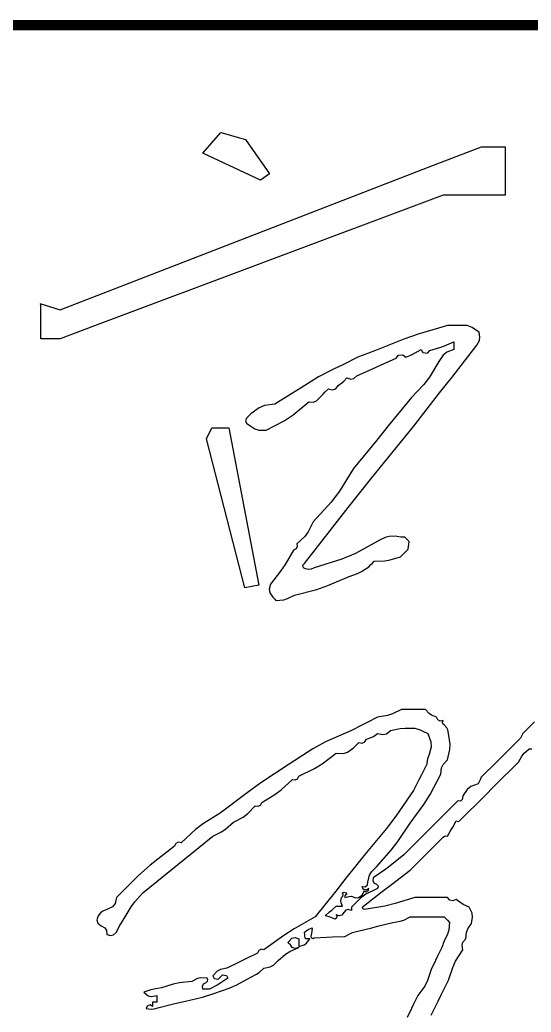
# Model space of a CAD drawing. Extents: x -777745 to 647905, y -207485 to 303235.
# Drawn here: x -356183.6 to -355939.7, y 113280.4 to 113754.1 of the extents above; entities that cross this region are included whole.
import ezdxf

# ---------------------------------------------------------------- set-up
doc = ezdxf.new("R2010")
doc.units = 0
doc.header["$LTSCALE"] = 1000
doc.layers.get('0').update_dxf_attribs({"linetype": 'CONTINUOUS'})
doc.layers.add('00-防烟分区', color=4, linetype='CONTINUOUS')
doc.layers.add('H-电子签名', color=7, linetype='CONTINUOUS')
pattern_1 = [(45, (41410, 5700), (-70160, 70160), [])]

# ---------------------------------------------------------------- blocks, each defined once
blk = doc.blocks.new('图签信息')
at = {"const_width": 0.05}
blk.add_lwpolyline([(-62.5, 133.2621), (-2.5, 133.2621)], dxfattribs=at)
blk = doc.blocks.new('图签-A1')
at = {"color": 2}
blk.add_blockref('图签信息', (0, 0), dxfattribs=at)
blk = doc.blocks.new('郭')
h = blk.add_hatch()
h.set_pattern_fill('ANSI31', color=256, scale=62500)
h.set_pattern_definition(pattern_1)
h.paths.add_polyline_path([(43054.44, 8801.74), (43042.76, 8805.13), (43034.18, 8795.16), (43061.68, 8782.28), (43065.99, 8785.3)])
h = blk.add_hatch()
h.set_pattern_fill('ANSI31', color=256, scale=62500)
h.set_pattern_definition(pattern_1)
h.paths.add_polyline_path([(43148.75, 8775.08), (43178.42, 8775.08), (43178.42, 8798.28), (43167.06, 8798.28), (43144.14, 8789.39), (42966.1, 8720.38), (42956.9, 8723.29), (42956.9, 8706.55), (42966.05, 8706.55), (42982.48, 8712.71)])
h = blk.add_hatch()
h.set_pattern_fill('ANSI31', color=256, scale=62500)
h.set_pattern_definition(pattern_1)
h.paths.add_polyline_path([(43126.33, 8697.29), (43127.53, 8698.75), (43129.53, 8698.97), (43131.02, 8697.81), (43134.02, 8699.09), (43135.49, 8699.83), (43138.32, 8701.46), (43139.15, 8700.01), (43141.31, 8699.74), (43142.48, 8700.94), (43147.14, 8702.41), (43149.44, 8703.25), (43153.94, 8705.11), (43153.94, 8703.65), (43153.94, 8702.92), (43153.94, 8701.46), (43150.47, 8700.15), (43148.75, 8698.79), (43146.65, 8695.73), (43142.32, 8688.27), (43139.64, 8684.73), (43133.63, 8678.54), (43122.62, 8664.96), (43117.1, 8658.19), (43106.02, 8644.68), (43099.26, 8633.81), (43095.35, 8628.62), (43086.74, 8619.15), (43084.41, 8614.49), (43082.75, 8612.28), (43078.93, 8608.73), (43079.17, 8607.36), (43078.61, 8606.24), (43077.37, 8605.61), (43073.38, 8598.9), (43071.18, 8595.64), (43066.43, 8589.46), (43065.75, 8587.02), (43066.04, 8585.3), (43067.47, 8583.21), (43068.09, 8582.58), (43068.41, 8582.27), (43069.03, 8581.64), (43072.7, 8582.03), (43074.59, 8582.58), (43077.89, 8584.25), (43088.55, 8586.98), (43093.82, 8588.77), (43103.93, 8593.11), (43107.9, 8594.46), (43109.85, 8595.43), (43113.31, 8597.79), (43114.35, 8598.84), (43114.87, 8599.36), (43115.92, 8600.4), (43120.98, 8600.62), (43123.55, 8601.05), (43128.42, 8602.48), (43129.88, 8603.94), (43130.61, 8604.67), (43132.06, 8606.13), (43132.26, 8607.59), (43132.37, 8608.32), (43132.59, 8609.78), (43131.75, 8610.61), (43131.34, 8611.03), (43130.5, 8611.86), (43128.62, 8611.92), (43127.67, 8612.03), (43125.81, 8612.38), (43123.04, 8612.21), (43121.61, 8611.88), (43119.04, 8610.82), (43106.98, 8604.08), (43100.48, 8601.31), (43087.26, 8597.27), (43085.75, 8596.55), (43084.74, 8596.42), (43083.1, 8596.75), (43082.14, 8597.22), (43081.88, 8598.55), (43082.57, 8599.36), (43103.4, 8625.99), (43113.92, 8639.23), (43135.19, 8665.52), (43147.06, 8680.74), (43153, 8688.34), (43164.88, 8703.55), (43166.07, 8705.79), (43166.32, 8707.29), (43165.93, 8709.8), (43163.76, 8711.25), (43162.59, 8711.89), (43160.2, 8712.92), (43156.44, 8712.92), (43154.57, 8712.92), (43150.82, 8712.92), (43136.86, 8708.78), (43129.95, 8706.37), (43116.44, 8700.94), (43113.1, 8699.69), (43111.44, 8699.07), (43108.1, 8697.81), (43100.6, 8694.06), (43096.85, 8692.19), (43089.35, 8688.44), (43081.01, 8683.23), (43076.84, 8680.63), (43068.51, 8675.41), (43063.61, 8674.68), (43061.06, 8673.63), (43057.05, 8670.73), (43056.22, 8669.89), (43055.8, 8669.48), (43054.96, 8668.64), (43054.56, 8667.39), (43054.93, 8666.28), (43056.01, 8665.52), (43058.87, 8663.52), (43060.85, 8662.9), (43064.34, 8662.91), (43072.99, 8667.44), (43077.15, 8670.21), (43084.66, 8676.46), (43086.9, 8676.32), (43088.34, 8676.9), (43089.87, 8678.54), (43091.54, 8680.21), (43092.37, 8681.04), (43094.04, 8682.71), (43095.94, 8682.16), (43097.53, 8682.7), (43098.72, 8684.27), (43100.48, 8685.62), (43101.32, 8686.36), (43102.89, 8687.92), (43104.69, 8687.23), (43106.24, 8687.58), (43107.58, 8688.96), (43115.09, 8692.27), (43118.84, 8693.93)])
h = blk.add_hatch()
h.set_pattern_fill('ANSI31', color=256, scale=62500)
h.set_pattern_definition(pattern_1)
h.paths.add_polyline_path([(43114.77, 8425.47), (43118.1, 8426.3), (43124.77, 8427.97), (43128.21, 8428.55), (43129.94, 8429.09), (43133.11, 8430.57), (43139.57, 8430.57), (43142.8, 8430.57), (43149.26, 8430.57), (43150.3, 8429.53), (43150.82, 8429.01), (43151.86, 8427.97), (43151.48, 8424.29), (43150.92, 8422.4), (43149.26, 8419.11), (43148.84, 8417.86), (43148.63, 8417.23), (43148.21, 8415.98), (43146.13, 8411.82), (43145.09, 8409.73), (43143, 8405.56), (43141.36, 8400.22), (43140.04, 8397.58), (43136.75, 8393.06), (43134.67, 8388.89), (43133.63, 8386.81), (43131.54, 8382.64), (43125.33, 8371.95), (43121.98, 8366.72), (43114.87, 8356.6), (43110.88, 8349.81), (43108.41, 8346.59), (43102.89, 8340.97), (43103.13, 8339.59), (43102.57, 8338.48), (43101.33, 8337.84), (43095.53, 8329.29), (43091.97, 8325.3), (43084.14, 8318.57), (43078.92, 8312.11), (43076.32, 8308.88), (43071.11, 8302.42), (43066.32, 8297.63), (43063.92, 8295.23), (43059.13, 8290.44), (43056.9, 8289.78), (43055.79, 8289.23), (43053.92, 8287.83), (43052.33, 8288.49), (43050.85, 8288.11), (43049.76, 8286.79), (43045.17, 8286.79), (43042.88, 8286.79), (43038.29, 8286.79), (43030.69, 8290.18), (43027.02, 8292.44), (43020.58, 8297.73), (43013.55, 8306.09), (43010.37, 8310.64), (43004.95, 8320.13), (43003.64, 8320.28), (43002.79, 8319.99), (43001.83, 8319.09), (43001.59, 8317.71), (43002.15, 8316.6), (43003.39, 8315.96), (43005.48, 8311.79), (43006.52, 8309.71), (43008.6, 8305.54), (43009.68, 8303.61), (43010.47, 8302.7), (43012.25, 8301.38), (43012.01, 8300), (43012.56, 8298.89), (43013.81, 8298.25), (43014.38, 8297.51), (43014.61, 8297.07), (43014.85, 8296.17), (43018.81, 8292.21), (43020.79, 8290.23), (43024.75, 8286.27), (43029.31, 8283.04), (43031.93, 8281.73), (43037.25, 8280.02), (43041.63, 8278.52), (43044.09, 8278.18), (43048.71, 8278.45), (43055.09, 8280.38), (43058.24, 8281.53), (43064.34, 8284.18), (43073.72, 8293.56), (43078.41, 8298.25), (43087.78, 8307.63), (43099.71, 8321.96), (43105.65, 8329.15), (43117.48, 8343.57), (43118.35, 8346.14), (43119.16, 8347.42), (43121.12, 8349.3), (43122.76, 8352.63), (43124.01, 8354.22), (43126.86, 8356.6), (43126.62, 8357.97), (43127.17, 8359.09), (43128.42, 8359.72), (43133.81, 8369.56), (43136.74, 8374.37), (43143, 8383.69), (43146.34, 8390.35), (43148.01, 8393.69), (43151.34, 8400.36), (43153.32, 8406.48), (43154.71, 8409.48), (43158.11, 8414.94), (43157.81, 8417.1), (43158.24, 8418.52), (43159.67, 8420.15), (43159.99, 8423.23), (43160.57, 8424.86), (43162.28, 8427.44), (43162.85, 8430.55), (43162.6, 8432.41), (43161.24, 8435.26), (43158.6, 8436.44), (43157.32, 8437.19), (43154.99, 8438.91), (43153.4, 8438.25), (43151.91, 8438.62), (43150.82, 8439.95), (43144.57, 8439.95), (43141.44, 8439.95), (43135.19, 8439.95), (43125.81, 8436.94), (43120.96, 8435.78), (43111.23, 8434.22), (43110.59, 8434.38), (43110.29, 8435.27), (43110.71, 8435.78), (43119.63, 8442.7), (43124.11, 8446.14), (43133.11, 8452.97), (43139.36, 8459.22), (43142.48, 8462.35), (43148.73, 8468.6), (43149.38, 8469.17), (43149.98, 8469.32), (43150.82, 8469.12), (43152.49, 8472.04), (43153.32, 8473.5), (43154.99, 8476.41), (43155.82, 8476.22), (43156.42, 8476.37), (43157.07, 8476.93), (43168.11, 8487.98), (43173.64, 8493.5), (43184.68, 8504.54), (43186.24, 8507.4), (43187.36, 8508.75), (43189.89, 8510.8), (43191.01, 8510.87), (43191.63, 8511.12), (43192.49, 8511.84), (43192.3, 8512.67), (43192.45, 8513.28), (43193.02, 8513.92), (43197.6, 8518.51), (43199.89, 8520.8), (43204.48, 8525.38), (43225.5, 8549.78), (43236.02, 8561.97), (43257.09, 8586.33), (43255.59, 8587.09), (43254.9, 8588.3), (43255.01, 8589.98), (43256.67, 8589.35), (43257.51, 8589.04), (43259.18, 8588.42), (43264.91, 8595.56), (43267.94, 8599.01), (43274.28, 8605.61), (43274.91, 8605.61), (43275.22, 8605.61), (43275.85, 8605.61), (43281.53, 8613.38), (43284.57, 8617.15), (43290.95, 8624.36), (43298.45, 8631.86), (43302.21, 8635.61), (43309.71, 8643.12), (43311.14, 8645.52), (43312.15, 8646.64), (43314.4, 8648.33), (43316.12, 8648.76), (43317.55, 8648.23), (43318.56, 8646.76), (43320.9, 8643.37), (43322.46, 8641.81), (43325.86, 8639.47), (43330.02, 8637.39), (43332.11, 8636.34), (43336.27, 8634.26), (43344.36, 8631.83), (43348.34, 8630.36), (43356.07, 8626.97), (43363.65, 8626.4), (43367.47, 8625.76), (43374.82, 8623.84), (43380.3, 8623.49), (43383.05, 8623.07), (43388.37, 8621.76), (43393.68, 8620.67), (43396.36, 8619.55), (43400.87, 8616.55), (43403.73, 8615.35), (43405.16, 8613.78), (43406.08, 8610.82), (43406.91, 8609.15), (43407.33, 8608.32), (43408.17, 8606.65), (43408.17, 8602.9), (43408.17, 8601.02), (43408.17, 8597.27), (43406.05, 8591.37), (43404.91, 8588.45), (43402.43, 8582.69), (43398.63, 8574.05), (43396.17, 8569.88), (43390.45, 8562.37), (43386.71, 8558.16), (43384.93, 8555.97), (43381.6, 8551.43), (43376.8, 8546.64), (43374.41, 8544.24), (43369.62, 8539.45), (43361.54, 8533.49), (43357.73, 8530.1), (43350.86, 8522.78), (43343.61, 8513.37), (43339.96, 8508.68), (43332.63, 8499.33), (43332.25, 8499.98), (43331.81, 8500.28), (43331.07, 8500.38), (43331.72, 8501.97), (43331.35, 8503.45), (43330.02, 8504.54), (43330.02, 8509.13), (43330.02, 8511.42), (43330.02, 8516.01), (43327.28, 8524.52), (43325.35, 8528.71), (43320.65, 8536.32), (43316.67, 8541.07), (43314.45, 8543.29), (43309.71, 8547.26), (43304.81, 8549.77), (43302.48, 8551.54), (43298.77, 8555.6), (43297.34, 8555.1), (43296.07, 8555.46), (43295.12, 8556.64), (43293.12, 8557.92), (43292.17, 8558.66), (43290.43, 8560.29), (43290.71, 8560.99), (43290.14, 8561.83), (43289.39, 8561.85), (43289.39, 8570.6), (43289.39, 8574.98), (43289.39, 8583.73), (43286.44, 8585.06), (43284.8, 8585.5), (43281.58, 8585.81), (43278.56, 8583.12), (43277.28, 8581.26), (43275.85, 8577.48), (43275.85, 8572.06), (43275.85, 8569.35), (43275.85, 8563.93), (43276.68, 8563.1), (43277.1, 8562.68), (43277.93, 8561.85), (43277.11, 8559.89), (43277.46, 8558.14), (43278.97, 8556.64), (43278.97, 8549.14), (43278.97, 8545.39), (43278.97, 8537.88), (43280.43, 8537.05), (43280.7, 8534.89), (43279.49, 8533.72), (43279.26, 8533.32), (43279.55, 8532.73), (43280.01, 8532.68), (43280.01, 8523.09), (43280.01, 8518.3), (43280.01, 8508.71), (43278.2, 8506.42), (43278.03, 8503.95), (43279.49, 8501.42), (43279.91, 8500.59), (43280.12, 8500.17), (43280.53, 8499.33), (43281.42, 8500.7), (43281.95, 8501.34), (43283.14, 8502.46), (43283.28, 8505.8), (43283.17, 8507.5), (43282.62, 8510.8), (43281.81, 8514.04), (43281.93, 8516.02), (43283.14, 8519.13), (43283.14, 8525.38), (43283.14, 8528.51), (43283.14, 8534.76), (43281.68, 8535.6), (43281.41, 8537.76), (43282.62, 8538.93), (43283.2, 8541.37), (43283.07, 8542.87), (43282.1, 8545.18), (43282.1, 8550.39), (43282.1, 8552.99), (43282.1, 8558.2), (43279.7, 8563.44), (43279.02, 8566.5), (43278.97, 8572.27), (43279.93, 8571.36), (43280.79, 8571.08), (43282.1, 8571.23), (43282.1, 8570.39), (43282.1, 8569.98), (43282.1, 8569.14), (43283.41, 8569.29), (43284.26, 8569), (43285.22, 8568.1), (43285.22, 8566.85), (43285.22, 8566.22), (43285.22, 8564.97), (43284.39, 8564.97), (43283.97, 8564.97), (43283.14, 8564.97), (43283.14, 8563.72), (43283.14, 8563.1), (43283.14, 8561.85), (43284.45, 8561.7), (43285.31, 8561.99), (43286.26, 8562.89), (43285.79, 8560.36), (43286.21, 8558.65), (43287.83, 8556.64), (43288.23, 8556.41), (43288.41, 8556.06), (43288.35, 8555.6), (43287.51, 8555.6), (43287.1, 8555.6), (43286.26, 8555.6), (43287.07, 8552.72), (43287.38, 8551.25), (43287.83, 8548.3), (43287.16, 8545.01), (43286.95, 8543.32), (43286.79, 8539.97), (43287.02, 8539.57), (43286.73, 8538.98), (43286.26, 8538.93), (43286.26, 8531.84), (43286.26, 8528.3), (43286.26, 8521.21), (43287.86, 8519.86), (43288.08, 8517.65), (43286.79, 8516.01), (43285.97, 8509.38), (43285.86, 8505.99), (43286.26, 8499.33), (43285.46, 8499.04), (43285.17, 8497.89), (43285.74, 8497.25), (43285.78, 8492.23), (43285.56, 8489.69), (43284.7, 8484.75), (43285.51, 8479.81), (43285.62, 8477.24), (43285.22, 8472.25), (43284.81, 8472.25), (43284.6, 8472.25), (43284.18, 8472.25), (43284.18, 8467.66), (43284.18, 8465.37), (43284.18, 8460.79), (43283.76, 8460.79), (43283.56, 8460.79), (43283.14, 8460.79), (43283.14, 8457.03), (43283.14, 8455.16), (43283.14, 8451.41), (43282.93, 8449.74), (43282.83, 8448.91), (43282.62, 8447.24), (43281.78, 8440.57), (43281.37, 8437.24), (43280.53, 8430.57), (43280.14, 8427.65), (43279.94, 8426.19), (43279.49, 8423.28), (43279.22, 8415.73), (43278.8, 8411.94), (43277.41, 8404.52), (43277.99, 8402.08), (43277.87, 8400.58), (43276.89, 8398.27), (43276.89, 8387.02), (43276.89, 8381.39), (43276.89, 8370.14), (43276.42, 8370.09), (43276.13, 8369.5), (43276.37, 8369.1), (43276.51, 8365.33), (43276.3, 8363.37), (43275.32, 8359.72), (43275.56, 8359.32), (43275.27, 8358.73), (43274.8, 8358.68), (43274.8, 8345.34), (43274.8, 8338.68), (43274.8, 8325.34), (43274.39, 8325.34), (43274.18, 8325.34), (43273.76, 8325.34), (43273.76, 8317.84), (43273.76, 8314.09), (43273.76, 8306.59), (43273.34, 8306.59), (43273.14, 8306.59), (43272.72, 8306.59), (43272.72, 8284.5), (43272.72, 8273.45), (43272.72, 8251.37), (43273.14, 8251.37), (43273.34, 8251.37), (43273.76, 8251.37), (43273.76, 8244.28), (43273.76, 8240.74), (43273.76, 8233.65), (43275.22, 8232.82), (43275.49, 8230.66), (43274.28, 8229.49), (43273.08, 8228.32), (43273.35, 8226.16), (43274.8, 8225.32), (43274.8, 8216.15), (43274.8, 8211.57), (43274.8, 8202.4), (43274.34, 8202.34), (43274.05, 8201.76), (43274.28, 8201.35), (43275.54, 8200.95), (43276.08, 8199.31), (43275.32, 8198.23), (43275.09, 8197.83), (43275.38, 8197.24), (43275.85, 8197.19), (43275.85, 8189.27), (43275.85, 8185.31), (43275.85, 8177.39), (43274.92, 8177.29), (43274.33, 8176.11), (43274.8, 8175.31), (43273.14, 8175.31), (43272.3, 8175.31), (43270.64, 8175.31), (43270.52, 8178.25), (43270.75, 8179.81), (43271.68, 8182.6), (43270.84, 8182.6), (43270.43, 8182.6), (43269.59, 8182.6), (43269.43, 8184.72), (43269.21, 8185.79), (43268.55, 8187.81), (43269.8, 8187.81), (43270.43, 8187.81), (43271.68, 8187.81), (43271.68, 8188.64), (43271.68, 8189.06), (43271.68, 8189.89), (43270.84, 8189.89), (43270.43, 8189.89), (43269.59, 8189.89), (43269.33, 8191.13), (43269.22, 8191.76), (43269.07, 8193.02), (43269.48, 8193.25), (43269.66, 8193.6), (43269.59, 8194.06), (43267.91, 8193.73), (43266.76, 8194.02), (43265.43, 8195.1), (43266.06, 8197.34), (43265.77, 8198.96), (43264.38, 8200.83), (43263.58, 8201.13), (43262.87, 8200.95), (43262.3, 8200.31), (43262.02, 8194.87), (43262.35, 8192.01), (43263.86, 8186.77), (43264.31, 8184.17), (43264.75, 8182.86), (43265.95, 8180.52), (43266.74, 8175.26), (43267.27, 8172.65), (43268.55, 8167.49), (43270.01, 8166.03), (43270.74, 8165.31), (43272.2, 8163.85), (43274.28, 8163.94), (43275.7, 8165), (43276.37, 8166.97), (43277.41, 8169.06), (43277.93, 8170.1), (43278.97, 8172.18), (43278.97, 8189.27), (43278.97, 8197.81), (43278.97, 8214.9), (43278.55, 8214.9), (43278.35, 8214.9), (43277.93, 8214.9), (43277.93, 8226.57), (43277.93, 8232.4), (43277.93, 8244.07), (43277.51, 8244.07), (43277.3, 8244.07), (43276.89, 8244.07), (43276.89, 8248.24), (43276.89, 8250.32), (43276.89, 8254.49), (43276.47, 8254.49), (43276.26, 8254.49), (43275.85, 8254.49), (43275.85, 8259.08), (43275.85, 8261.37), (43275.85, 8265.95), (43277.3, 8266.79), (43277.57, 8268.95), (43276.37, 8270.12), (43275.54, 8274.63), (43275.43, 8277.01), (43275.85, 8281.58), (43276.96, 8282.18), (43277.23, 8283.78), (43276.37, 8284.71), (43275.52, 8290.06), (43275.41, 8292.85), (43275.85, 8298.25), (43276.26, 8298.25), (43276.47, 8298.25), (43276.89, 8298.25), (43276.89, 8307), (43276.89, 8311.38), (43276.89, 8320.13), (43277.3, 8320.13), (43277.51, 8320.13), (43277.93, 8320.13), (43277.93, 8332.63), (43277.93, 8338.88), (43277.93, 8351.39), (43278.35, 8351.39), (43278.55, 8351.39), (43278.97, 8351.39), (43278.97, 8356.8), (43278.97, 8359.51), (43278.97, 8364.93), (43279.39, 8364.93), (43279.6, 8364.93), (43280.01, 8364.93), (43280.01, 8371.18), (43280.01, 8374.31), (43280.01, 8380.56), (43280.43, 8380.56), (43280.64, 8380.56), (43281.05, 8380.56), (43281.05, 8390.56), (43281.05, 8395.56), (43281.05, 8405.56), (43281.89, 8408.9), (43282.3, 8410.57), (43283.14, 8413.9), (43283.14, 8418.48), (43283.14, 8420.78), (43283.14, 8425.36), (43283.97, 8427.86), (43284.39, 8429.11), (43285.22, 8431.61), (43284.48, 8435.31), (43284.72, 8437.54), (43286.26, 8440.99), (43286.26, 8446.41), (43286.26, 8449.12), (43286.26, 8454.53), (43287.1, 8458.28), (43287.51, 8460.16), (43288.35, 8463.91), (43288.35, 8471.41), (43288.35, 8475.16), (43288.35, 8482.66), (43288.76, 8482.66), (43288.97, 8482.66), (43289.39, 8482.66), (43289.39, 8492.25), (43289.39, 8497.04), (43289.39, 8506.63), (43289.81, 8506.63), (43290.01, 8506.63), (43290.43, 8506.63), (43290.43, 8521.21), (43290.43, 8528.51), (43290.43, 8543.09), (43291.94, 8544.59), (43292.29, 8546.34), (43291.47, 8548.3), (43294.01, 8548.78), (43295.71, 8548.35), (43297.72, 8546.74), (43305.16, 8540.91), (43308.73, 8537.77), (43315.44, 8531.11), (43316.42, 8526.93), (43317.3, 8524.84), (43319.6, 8521.21), (43320.19, 8516.21), (43320.5, 8513.71), (43321.17, 8508.71), (43322, 8498.71), (43322.42, 8493.71), (43323.25, 8483.71), (43323.46, 8481.21), (43323.53, 8480.41), (43324.29, 8481.62), (43325.13, 8480.79), (43325.54, 8480.37), (43326.38, 8479.54), (43328.28, 8479), (43329.87, 8479.53), (43331.07, 8481.1), (43332.9, 8483.6), (43333.97, 8484.77), (43336.27, 8486.83), (43336.04, 8488.21), (43336.59, 8489.32), (43337.84, 8489.96), (43339.2, 8492.64), (43340.05, 8493.92), (43342.01, 8496.21), (43348.27, 8505.25), (43351.62, 8509.65), (43358.68, 8518.09), (43363.05, 8522.46), (43365.24, 8524.65), (43369.62, 8529.03), (43378.04, 8535.5), (43382.04, 8539.09), (43389.41, 8546.74), (43394.44, 8553.51), (43397.17, 8556.76), (43402.96, 8562.89), (43404.04, 8566.56), (43405.07, 8568.39), (43407.64, 8571.23), (43409.73, 8575.39), (43410.77, 8577.48), (43412.85, 8581.64), (43413.69, 8585.19), (43414.46, 8586.96), (43416.5, 8589.98), (43415.76, 8592.4), (43416.05, 8594.18), (43417.54, 8596.23), (43417.54, 8600.4), (43417.54, 8602.48), (43417.54, 8606.65), (43416.52, 8610.41), (43416, 8612.28), (43414.94, 8616.03), (43412.16, 8620.02), (43410.24, 8621.83), (43406.08, 8624.36), (43398.72, 8628.07), (43394.78, 8629.56), (43386.81, 8631.65), (43379.88, 8632.29), (43376.42, 8632.82), (43369.62, 8634.26), (43367.17, 8634.94), (43365.89, 8635.15), (43363.36, 8635.3), (43359.2, 8636.14), (43357.11, 8636.55), (43352.95, 8637.39), (43343.81, 8640.63), (43339.34, 8642.76), (43331.07, 8647.8), (43328.55, 8650.5), (43327.3, 8651.85), (43324.81, 8654.58), (43324.46, 8656.64), (43324.58, 8657.83), (43325.34, 8659.79), (43330.75, 8665.2), (43333.46, 8667.91), (43338.88, 8673.33), (43339.3, 8674.16), (43339.5, 8674.58), (43339.92, 8675.41), (43344.92, 8680.42), (43347.42, 8682.92), (43352.42, 8687.92), (43352.6, 8689.53), (43353.47, 8690.58), (43355.03, 8691.04), (43355.5, 8692.91), (43355.2, 8694.24), (43353.99, 8695.73), (43353.36, 8696.36), (43353.05, 8696.67), (43352.42, 8697.29), (43348.88, 8697.29), (43347.11, 8697.29), (43343.57, 8697.29), (43339.67, 8695.76), (43337.76, 8694.81), (43334.19, 8692.61), (43328.57, 8689.32), (43325.94, 8687.12), (43321.69, 8682.19), (43317.08, 8675.18), (43315.16, 8671.32), (43312.31, 8663.43), (43313.72, 8661.11), (43313.87, 8659.17), (43312.83, 8656.66), (43307, 8650.83), (43304.08, 8647.91), (43298.25, 8642.07), (43297.83, 8641.24), (43297.62, 8640.82), (43297.2, 8639.99), (43292.2, 8634.99), (43289.7, 8632.49), (43284.7, 8627.49), (43283.54, 8625.09), (43282.62, 8623.94), (43280.53, 8622.28), (43279.91, 8622.28), (43279.6, 8622.28), (43278.97, 8622.28), (43275.4, 8617), (43273.39, 8614.47), (43269.07, 8609.78), (43263.66, 8604.36), (43260.95, 8601.65), (43255.53, 8596.23), (43250.8, 8589.77), (43248.29, 8586.63), (43243.03, 8580.6), (43241.91, 8580.53), (43241.28, 8580.28), (43240.42, 8579.56), (43238.06, 8574.27), (43236.09, 8571.72), (43231.56, 8568.1), (43228.34, 8565.46), (43226.95, 8563.6), (43225.31, 8559.76), (43221.56, 8556.01), (43219.69, 8554.14), (43215.94, 8550.39), (43214.08, 8548.16), (43213.31, 8546.84), (43212.29, 8544.14), (43209.78, 8543.71), (43208.34, 8542.7), (43207.08, 8540.49), (43207.26, 8539.86), (43207.08, 8539.33), (43206.56, 8538.93), (43202.81, 8535.18), (43200.93, 8533.3), (43197.18, 8529.55), (43196.77, 8528.72), (43196.56, 8528.3), (43196.14, 8527.47), (43192.39, 8523.72), (43190.51, 8521.84), (43186.76, 8518.09), (43186.35, 8517.26), (43186.14, 8516.84), (43185.72, 8516.01), (43178.22, 8508.5), (43174.47, 8504.75), (43166.97, 8497.25), (43166.36, 8495.99), (43166.04, 8495.37), (43165.41, 8494.13), (43161.94, 8492.81), (43160.21, 8491.46), (43158.11, 8488.4), (43158.04, 8487.28), (43157.79, 8486.65), (43157.07, 8485.79), (43156.23, 8485.99), (43155.63, 8485.84), (43154.99, 8485.27), (43144.98, 8475.27), (43139.98, 8470.27), (43129.98, 8460.26), (43124.35, 8455.63), (43121.42, 8453.43), (43115.39, 8449.32), (43115.16, 8447.95), (43115.71, 8446.83), (43116.96, 8446.2), (43117.62, 8445.65), (43117.8, 8444.91), (43117.48, 8444.11), (43111.96, 8441.44), (43109.33, 8439.57), (43104.98, 8435.26), (43104.98, 8434.63), (43104.98, 8434.32), (43104.98, 8433.7), (43103.54, 8434.2), (43102.28, 8433.84), (43101.33, 8432.65), (43100.38, 8431.47), (43099.11, 8431.11), (43097.68, 8431.61), (43098.01, 8430.82), (43097.82, 8430.08), (43097.16, 8429.53), (43095.36, 8430.35), (43094.4, 8430.66), (43092.47, 8431.09), (43094.56, 8432.96), (43095.61, 8433.9), (43097.68, 8435.78), (43098.93, 8435.78), (43099.56, 8435.78), (43100.81, 8435.78), (43100.08, 8437.29), (43099.96, 8438.3), (43100.29, 8439.95), (43100.95, 8440.49), (43101.13, 8441.24), (43100.81, 8442.03), (43101.6, 8442.36), (43102.34, 8442.17), (43102.89, 8441.51), (43102.24, 8441.13), (43101.95, 8440.69), (43101.85, 8439.95), (43103.09, 8440.21), (43103.72, 8440.32), (43104.98, 8440.47), (43106.95, 8439.78), (43108.38, 8439.93), (43110.18, 8440.99), (43110.6, 8441.82), (43110.81, 8442.24), (43111.23, 8443.07), (43112.03, 8442.6), (43113.21, 8443.19), (43113.31, 8444.11), (43112.21, 8443.39), (43110.64, 8443.92), (43110.18, 8445.16), (43111.51, 8445), (43112.65, 8445.91), (43112.79, 8447.24), (43113.71, 8450.47), (43114.64, 8452.1), (43116.96, 8454.53), (43123.91, 8462.46), (43127.17, 8466.66), (43133.11, 8475.37), (43139.64, 8484.27), (43142.59, 8489.02), (43147.69, 8498.81), (43148.06, 8501.78), (43148.8, 8503.39), (43150.82, 8505.59), (43152, 8510.45), (43152.12, 8513.14), (43151.34, 8518.09), (43151.02, 8519.92), (43150.53, 8520.9), (43149.26, 8522.26), (43148.59, 8522.8), (43148.41, 8523.55), (43148.73, 8524.34), (43147.36, 8524.1), (43146.24, 8524.66), (43145.61, 8525.9), (43143.28, 8526.93), (43142.16, 8527.71), (43140.4, 8529.55), (43135.82, 8529.55), (43133.52, 8529.55), (43128.94, 8529.55), (43124.6, 8527.48), (43122.22, 8526.72), (43117.48, 8525.9), (43112.48, 8523.4), (43109.98, 8522.15), (43104.98, 8519.65), (43092.64, 8514.11), (43086.64, 8510.84), (43075.28, 8503.5), (43061.86, 8494.56), (43055.28, 8489.86), (43042.46, 8480.06), (43034.49, 8475.13), (43030.67, 8472.27), (43023.71, 8465.99), (43022.33, 8466.23), (43021.22, 8465.68), (43020.58, 8464.43), (43008.97, 8455.32), (43003.41, 8450.38), (42992.97, 8439.95), (42992.27, 8437.07), (42990.97, 8435.47), (42988.28, 8434.22), (42986.37, 8433.4), (42985.44, 8432.7), (42984.12, 8431.09), (42983.57, 8429.19), (42984.1, 8427.6), (42985.68, 8426.4), (42987.36, 8425.39), (42988.11, 8424.19), (42988.28, 8422.24), (42990.15, 8421.77), (42991.48, 8422.06), (42992.97, 8423.28), (42994.41, 8426.31), (42995.26, 8427.79), (42997.14, 8430.57), (42999.98, 8435.48), (43001.68, 8437.82), (43005.48, 8442.03), (43018.8, 8452.88), (43025.47, 8458.3), (43038.82, 8469.12), (43043.1, 8471.27), (43045.15, 8472.68), (43048.71, 8475.89), (43053.34, 8478.29), (43055.54, 8479.93), (43059.13, 8483.71), (43060.51, 8483.47), (43061.62, 8484.02), (43062.26, 8485.27), (43068.45, 8489.12), (43071.42, 8491.34), (43076.84, 8496.21), (43078.22, 8495.97), (43079.33, 8496.53), (43079.97, 8497.77), (43087.41, 8501.51), (43091.01, 8503.73), (43097.68, 8508.71), (43101.18, 8508.69), (43103.16, 8509.31), (43106.02, 8511.32), (43107.06, 8512.36), (43107.58, 8512.88), (43108.62, 8513.92), (43110.17, 8513.56), (43111.47, 8514.12), (43112.27, 8515.48), (43114.48, 8516.21), (43115.57, 8516.75), (43117.48, 8518.09), (43120.01, 8517.61), (43121.72, 8518.04), (43123.73, 8519.65), (43128.25, 8520.54), (43130.59, 8520.75), (43135.19, 8520.69), (43137.78, 8519.88), (43139.05, 8519.35), (43141.44, 8518.09), (43142.89, 8514.18), (43143.01, 8511.71), (43141.96, 8507.67), (43141.37, 8506.06), (43141.16, 8505.2), (43140.92, 8503.5), (43138.42, 8498.5), (43137.17, 8496), (43134.67, 8491), (43126.27, 8478.72), (43121.77, 8472.76), (43112.27, 8461.31), (43102.4, 8449.07), (43097.5, 8442.93), (43087.78, 8430.57), (43077.63, 8424.93), (43072.69, 8421.78), (43063.3, 8414.94), (43061.92, 8415.18), (43060.81, 8414.62), (43060.17, 8413.38), (43054.34, 8410.46), (43051.42, 8409), (43045.59, 8406.09), (43042.56, 8405.56), (43040.92, 8404.68), (43038.82, 8402.44), (43039.52, 8401.15), (43041.42, 8400.88), (43042.46, 8401.92), (43043.5, 8402.96), (43045.4, 8402.69), (43046.11, 8401.4), (43042.7, 8399.11), (43040.91, 8398.06), (43037.25, 8396.19), (43036, 8396.19), (43035.38, 8396.19), (43034.13, 8396.19), (43033.89, 8397.57), (43034.44, 8398.68), (43035.69, 8399.31), (43036.35, 8399.86), (43036.54, 8400.6), (43036.21, 8401.4), (43033.23, 8401.54), (43031.58, 8401.18), (43028.92, 8399.83), (43022.99, 8399.11), (43020.03, 8398.47), (43014.33, 8396.71), (43010.94, 8396.18), (43009.24, 8395.75), (43006, 8394.63), (43008.01, 8393.01), (43009.71, 8392.59), (43012.25, 8393.06), (43012.25, 8391.81), (43012.25, 8391.19), (43012.25, 8389.94), (43011.41, 8389.94), (43011, 8389.94), (43010.16, 8389.94), (43010.16, 8389.1), (43010.16, 8388.69), (43010.16, 8387.85), (43009.06, 8388.57), (43007.49, 8388.05), (43007.04, 8386.81), (43009.54, 8386.61), (43010.86, 8386.72), (43013.29, 8387.33), (43018.29, 8388.58), (43020.79, 8389.21), (43025.79, 8390.46), (43031.29, 8391.59), (43034.01, 8392.33), (43039.34, 8394.1), (43046.68, 8396.57), (43050.28, 8398.16), (43057.05, 8401.92), (43059.73, 8403.28), (43061.01, 8404.14), (43063.3, 8406.09), (43066.31, 8406.73), (43067.88, 8407.57), (43070.07, 8409.73), (43073.61, 8412.8), (43075.68, 8414.1), (43079.97, 8415.98), (43078.24, 8415.55), (43076.82, 8416.08), (43075.8, 8417.55), (43075.16, 8417.71), (43074.87, 8418.6), (43075.28, 8419.11), (43076.62, 8420.49), (43078.17, 8420.83), (43079.97, 8420.15), (43079.97, 8418.69), (43079.97, 8417.96), (43079.97, 8416.5), (43082.41, 8417.24), (43083.66, 8418.11), (43085.18, 8420.15), (43084.35, 8420.15), (43083.93, 8420.15), (43083.1, 8420.15), (43082.83, 8421.39), (43082.73, 8422.02), (43082.57, 8423.28), (43083.86, 8424.36), (43084.64, 8424.8), (43086.22, 8425.36), (43086.11, 8423.68), (43086.01, 8422.85), (43085.7, 8421.19), (43085.86, 8420.55), (43086.75, 8420.26), (43087.26, 8420.67), (43093.1, 8420.93), (43096.01, 8421.04), (43101.85, 8421.19), (43104.18, 8422.57), (43105.48, 8423.11), (43108.1, 8423.8)])
h = blk.add_hatch()
h.set_pattern_fill('ANSI31', color=256, scale=62500)
h.set_pattern_definition(pattern_1)
h.paths.add_polyline_path([(43046.54, 8664.12), (43038.44, 8664.12), (43035.95, 8658.89), (43054.16, 8587.64), (43060.83, 8588.91)])
for p, q in [((43034.18, 8795.16), (43042.76, 8805.13)), ((43042.76, 8805.13), (43054.44, 8801.74)), ((43054.44, 8801.74), (43065.99, 8785.3)), ((43144.14, 8789.39), (43167.06, 8798.28)), ((43167.06, 8798.28), (43178.42, 8798.28)), ((43178.42, 8798.28), (43178.42, 8775.08)), ((43061.68, 8782.28), (43034.18, 8795.16)), ((42966.1, 8720.38), (43144.14, 8789.39)), ((43065.99, 8785.3), (43061.68, 8782.28)), ((43148.75, 8775.08), (42982.48, 8712.71)), ((43178.42, 8775.08), (43148.75, 8775.08)), ((42956.38, 8723.45), (42966.1, 8720.38)), ((42956.9, 8706.55), (42956.9, 8723.29)), ((42982.48, 8712.71), (42966.05, 8706.55)), ((43150.82, 8712.92), (43136.86, 8708.78)), ((43154.57, 8712.92), (43150.82, 8712.92)), ((43156.44, 8712.92), (43154.57, 8712.92)), ((43160.2, 8712.92), (43156.44, 8712.92)), ((43162.59, 8711.89), (43160.2, 8712.92)), ((43163.76, 8711.25), (43162.59, 8711.89)), ((43165.93, 8709.8), (43163.76, 8711.25)), ((42966.05, 8706.55), (42956.9, 8706.55)), ((43129.95, 8706.37), (43116.44, 8700.94)), ((43136.86, 8708.78), (43129.95, 8706.37)), ((43166.32, 8707.29), (43165.93, 8709.8)), ((43166.07, 8705.79), (43166.32, 8707.29)), ((43142.48, 8700.94), (43147.14, 8702.41)), ((43147.14, 8702.41), (43149.44, 8703.25)), ((43149.44, 8703.25), (43153.94, 8705.11)), ((43153, 8688.34), (43164.88, 8703.55)), ((43153.94, 8705.11), (43153.94, 8703.65)), ((43153.94, 8703.65), (43153.94, 8702.92)), ((43153.94, 8702.92), (43153.94, 8701.46)), ((43164.88, 8703.55), (43166.07, 8705.79)), ((43108.1, 8697.81), (43100.6, 8694.06)), ((43111.44, 8699.07), (43108.1, 8697.81)), ((43113.1, 8699.69), (43111.44, 8699.07)), ((43116.44, 8700.94), (43113.1, 8699.69)), ((43118.84, 8693.93), (43126.33, 8697.29)), ((43126.33, 8697.29), (43127.53, 8698.75)), ((43127.53, 8698.75), (43129.53, 8698.97)), ((43129.53, 8698.97), (43131.02, 8697.81)), ((43131.02, 8697.81), (43134.02, 8699.09)), ((43134.02, 8699.09), (43135.49, 8699.83)), ((43135.49, 8699.83), (43138.32, 8701.46)), ((43138.32, 8701.46), (43139.15, 8700.01)), ((43139.15, 8700.01), (43141.31, 8699.74)), ((43141.31, 8699.74), (43142.48, 8700.94)), ((43148.75, 8698.79), (43146.65, 8695.73)), ((43150.47, 8700.15), (43148.75, 8698.79)), ((43153.94, 8701.46), (43150.47, 8700.15)), ((43096.85, 8692.19), (43089.35, 8688.44)), ((43100.6, 8694.06), (43096.85, 8692.19)), ((43107.58, 8688.96), (43115.09, 8692.27)), ((43115.09, 8692.27), (43118.84, 8693.93)), ((43146.65, 8695.73), (43142.32, 8688.27)), ((43089.35, 8688.44), (43081.01, 8683.23)), ((43101.32, 8686.36), (43102.89, 8687.92)), ((43102.89, 8687.92), (43104.69, 8687.23)), ((43104.69, 8687.23), (43106.24, 8687.58)), ((43106.24, 8687.58), (43107.58, 8688.96)), ((43142.32, 8688.27), (43139.64, 8684.73)), ((43147.06, 8680.74), (43153, 8688.34)), ((43081.01, 8683.23), (43076.84, 8680.63)), ((43092.37, 8681.04), (43094.04, 8682.71)), ((43094.04, 8682.71), (43095.94, 8682.16)), ((43095.94, 8682.16), (43097.53, 8682.7)), ((43097.53, 8682.7), (43098.72, 8684.27)), ((43098.72, 8684.27), (43100.48, 8685.62)), ((43100.48, 8685.62), (43101.32, 8686.36)), ((43139.64, 8684.73), (43133.63, 8678.54)), ((43076.84, 8680.63), (43068.51, 8675.41)), ((43088.34, 8676.9), (43089.87, 8678.54)), ((43089.87, 8678.54), (43091.54, 8680.21)), ((43091.54, 8680.21), (43092.37, 8681.04)), ((43133.63, 8678.54), (43122.62, 8664.96)), ((43135.19, 8665.52), (43147.06, 8680.74)), ((43061.06, 8673.63), (43057.05, 8670.73)), ((43063.61, 8674.68), (43061.06, 8673.63)), ((43068.51, 8675.41), (43063.61, 8674.68)), ((43077.15, 8670.21), (43084.66, 8676.46)), ((43084.66, 8676.46), (43086.9, 8676.32)), ((43086.9, 8676.32), (43088.34, 8676.9)), ((43054.96, 8668.64), (43054.56, 8667.39)), ((43055.8, 8669.48), (43054.96, 8668.64)), ((43056.22, 8669.89), (43055.8, 8669.48)), ((43057.05, 8670.73), (43056.22, 8669.89)), ((43072.99, 8667.44), (43077.15, 8670.21)), ((43035.95, 8658.89), (43038.44, 8664.12)), ((43038.44, 8664.12), (43046.54, 8664.12)), ((43046.54, 8664.12), (43060.83, 8588.91)), ((43054.56, 8667.39), (43054.93, 8666.28)), ((43054.93, 8666.28), (43056.01, 8665.52)), ((43056.01, 8665.52), (43058.87, 8663.52)), ((43064.34, 8662.91), (43072.99, 8667.44)), ((43113.92, 8639.23), (43135.19, 8665.52)), ((43122.62, 8664.96), (43117.1, 8658.19)), ((43058.87, 8663.52), (43060.85, 8662.9)), ((43060.85, 8662.9), (43064.34, 8662.91)), ((43054.16, 8587.64), (43035.95, 8658.89)), ((43117.1, 8658.19), (43106.02, 8644.68)), ((43106.02, 8644.68), (43099.26, 8633.81)), ((43103.4, 8625.99), (43113.92, 8639.23)), ((43099.26, 8633.81), (43095.35, 8628.62)), ((43082.57, 8599.36), (43103.4, 8625.99)), ((43095.35, 8628.62), (43086.74, 8619.15)), ((43086.74, 8619.15), (43084.41, 8614.49)), ((43082.75, 8612.28), (43078.93, 8608.73)), ((43084.41, 8614.49), (43082.75, 8612.28)), ((43121.61, 8611.88), (43119.04, 8610.82)), ((43123.04, 8612.21), (43121.61, 8611.88)), ((43125.81, 8612.38), (43123.04, 8612.21)), ((43127.67, 8612.03), (43125.81, 8612.38)), ((43128.62, 8611.92), (43127.67, 8612.03)), ((43130.5, 8611.86), (43128.62, 8611.92)), ((43131.34, 8611.03), (43130.5, 8611.86)), ((43079.17, 8607.36), (43078.61, 8606.24)), ((43078.93, 8608.73), (43079.17, 8607.36)), ((43119.04, 8610.82), (43106.98, 8604.08)), ((43131.75, 8610.61), (43131.34, 8611.03)), ((43132.59, 8609.78), (43131.75, 8610.61)), ((43132.06, 8606.13), (43132.26, 8607.59)), ((43132.26, 8607.59), (43132.37, 8608.32)), ((43132.37, 8608.32), (43132.59, 8609.78)), ((43077.37, 8605.61), (43073.38, 8598.9)), ((43078.61, 8606.24), (43077.37, 8605.61)), ((43106.98, 8604.08), (43100.48, 8601.31)), ((43123.55, 8601.05), (43128.42, 8602.48)), ((43128.42, 8602.48), (43129.88, 8603.94)), ((43129.88, 8603.94), (43130.61, 8604.67)), ((43130.61, 8604.67), (43132.06, 8606.13)), ((43073.38, 8598.9), (43071.18, 8595.64)), ((43081.88, 8598.55), (43082.57, 8599.36)), ((43082.14, 8597.22), (43081.88, 8598.55)), ((43100.48, 8601.31), (43087.26, 8597.27)), ((43109.85, 8595.43), (43113.31, 8597.79)), ((43113.31, 8597.79), (43114.35, 8598.84)), ((43114.35, 8598.84), (43114.87, 8599.36)), ((43114.87, 8599.36), (43115.92, 8600.4)), ((43115.92, 8600.4), (43120.98, 8600.62)), ((43120.98, 8600.62), (43123.55, 8601.05)), ((43071.18, 8595.64), (43066.43, 8589.46)), ((43083.1, 8596.75), (43082.14, 8597.22)), ((43084.74, 8596.42), (43083.1, 8596.75)), ((43085.75, 8596.55), (43084.74, 8596.42)), ((43087.26, 8597.27), (43085.75, 8596.55)), ((43093.82, 8588.77), (43103.93, 8593.11)), ((43103.93, 8593.11), (43107.9, 8594.46)), ((43107.9, 8594.46), (43109.85, 8595.43)), ((43060.83, 8588.91), (43054.16, 8587.64)), ((43066.43, 8589.46), (43065.75, 8587.02)), ((43088.55, 8586.98), (43093.82, 8588.77)), ((43065.75, 8587.02), (43066.04, 8585.3)), ((43066.04, 8585.3), (43067.47, 8583.21)), ((43067.47, 8583.21), (43068.09, 8582.58)), ((43074.59, 8582.58), (43077.89, 8584.25)), ((43077.89, 8584.25), (43088.55, 8586.98)), ((43068.09, 8582.58), (43068.41, 8582.27)), ((43068.41, 8582.27), (43069.03, 8581.64)), ((43069.03, 8581.64), (43072.7, 8582.03)), ((43072.7, 8582.03), (43074.59, 8582.58)), ((43122.22, 8526.72), (43117.48, 8525.9)), ((43124.6, 8527.48), (43122.22, 8526.72)), ((43128.94, 8529.55), (43124.6, 8527.48)), ((43133.52, 8529.55), (43128.94, 8529.55)), ((43135.82, 8529.55), (43133.52, 8529.55)), ((43140.4, 8529.55), (43135.82, 8529.55)), ((43142.16, 8527.71), (43140.4, 8529.55)), ((43143.28, 8526.93), (43142.16, 8527.71)), ((43145.61, 8525.9), (43143.28, 8526.93)), ((43109.98, 8522.15), (43104.98, 8519.65)), ((43112.48, 8523.4), (43109.98, 8522.15)), ((43117.48, 8525.9), (43112.48, 8523.4)), ((43146.24, 8524.66), (43145.61, 8525.9)), ((43147.36, 8524.1), (43146.24, 8524.66)), ((43148.73, 8524.34), (43147.36, 8524.1)), ((43148.41, 8523.55), (43148.73, 8524.34)), ((43148.59, 8522.8), (43148.41, 8523.55)), ((43149.26, 8522.26), (43148.59, 8522.8)), ((43150.53, 8520.9), (43149.26, 8522.26)), ((43190.51, 8521.84), (43186.76, 8518.09)), ((43192.39, 8523.72), (43190.51, 8521.84)), ((43104.98, 8519.65), (43092.64, 8514.11)), ((43115.57, 8516.75), (43117.48, 8518.09)), ((43117.48, 8518.09), (43120.01, 8517.61)), ((43120.01, 8517.61), (43121.72, 8518.04)), ((43121.72, 8518.04), (43123.73, 8519.65)), ((43123.73, 8519.65), (43128.25, 8520.54)), ((43128.25, 8520.54), (43130.59, 8520.75)), ((43130.59, 8520.75), (43135.19, 8520.69)), ((43135.19, 8520.69), (43137.78, 8519.88)), ((43137.78, 8519.88), (43139.05, 8519.35)), ((43139.05, 8519.35), (43141.44, 8518.09)), ((43141.44, 8518.09), (43142.89, 8514.18)), ((43151.02, 8519.92), (43150.53, 8520.9)), ((43151.34, 8518.09), (43151.02, 8519.92)), ((43152.12, 8513.14), (43151.34, 8518.09)), ((43186.35, 8517.26), (43186.14, 8516.84)), ((43186.76, 8518.09), (43186.35, 8517.26)), ((43092.64, 8514.11), (43086.64, 8510.84)), ((43106.02, 8511.32), (43107.06, 8512.36)), ((43107.06, 8512.36), (43107.58, 8512.88)), ((43107.58, 8512.88), (43108.62, 8513.92)), ((43108.62, 8513.92), (43110.17, 8513.56)), ((43110.17, 8513.56), (43111.47, 8514.12)), ((43111.47, 8514.12), (43112.27, 8515.48)), ((43112.27, 8515.48), (43114.48, 8516.21)), ((43114.48, 8516.21), (43115.57, 8516.75)), ((43142.89, 8514.18), (43143.01, 8511.71)), ((43152, 8510.45), (43152.12, 8513.14)), ((43185.72, 8516.01), (43178.22, 8508.5)), ((43186.14, 8516.84), (43185.72, 8516.01)), ((43086.64, 8510.84), (43075.28, 8503.5)), ((43091.01, 8503.73), (43097.68, 8508.71)), ((43097.68, 8508.71), (43101.18, 8508.69)), ((43101.18, 8508.69), (43103.16, 8509.31)), ((43103.16, 8509.31), (43106.02, 8511.32)), ((43141.96, 8507.67), (43141.37, 8506.06)), ((43143.01, 8511.71), (43141.96, 8507.67)), ((43150.82, 8505.59), (43152, 8510.45)), ((43178.22, 8508.5), (43174.47, 8504.75)), ((43184.68, 8504.54), (43186.24, 8507.4)), ((43186.24, 8507.4), (43187.36, 8508.75)), ((43187.36, 8508.75), (43189.89, 8510.8)), ((43189.89, 8510.8), (43191.01, 8510.87)), ((43075.28, 8503.5), (43061.86, 8494.56)), ((43087.41, 8501.51), (43091.01, 8503.73)), ((43140.92, 8503.5), (43138.42, 8498.5)), ((43141.16, 8505.2), (43140.92, 8503.5)), ((43141.37, 8506.06), (43141.16, 8505.2)), ((43148.06, 8501.78), (43148.8, 8503.39)), ((43148.8, 8503.39), (43150.82, 8505.59)), ((43174.47, 8504.75), (43166.97, 8497.25)), ((43173.64, 8493.5), (43184.68, 8504.54)), ((43079.97, 8497.77), (43087.41, 8501.51)), ((43138.42, 8498.5), (43137.17, 8496)), ((43142.59, 8489.02), (43147.69, 8498.81)), ((43147.69, 8498.81), (43148.06, 8501.78)), ((43061.86, 8494.56), (43055.28, 8489.86)), ((43071.42, 8491.34), (43076.84, 8496.21)), ((43076.84, 8496.21), (43078.22, 8495.97)), ((43078.22, 8495.97), (43079.33, 8496.53)), ((43079.33, 8496.53), (43079.97, 8497.77)), ((43137.17, 8496), (43134.67, 8491)), ((43165.41, 8494.13), (43161.94, 8492.81)), ((43166.04, 8495.37), (43165.41, 8494.13)), ((43166.36, 8495.99), (43166.04, 8495.37)), ((43166.97, 8497.25), (43166.36, 8495.99)), ((43168.11, 8487.98), (43173.64, 8493.5)), ((43055.28, 8489.86), (43042.46, 8480.06)), ((43062.26, 8485.27), (43068.45, 8489.12)), ((43068.45, 8489.12), (43071.42, 8491.34)), ((43134.67, 8491), (43126.27, 8478.72)), ((43139.64, 8484.27), (43142.59, 8489.02)), ((43160.21, 8491.46), (43158.11, 8488.4)), ((43161.94, 8492.81), (43160.21, 8491.46)), ((43060.51, 8483.47), (43061.62, 8484.02)), ((43061.62, 8484.02), (43062.26, 8485.27)), ((43133.11, 8475.37), (43139.64, 8484.27)), ((43154.99, 8485.27), (43144.98, 8475.27)), ((43155.63, 8485.84), (43154.99, 8485.27)), ((43156.23, 8485.99), (43155.63, 8485.84)), ((43157.07, 8485.79), (43156.23, 8485.99)), ((43157.07, 8476.93), (43168.11, 8487.98)), ((43157.79, 8486.65), (43157.07, 8485.79)), ((43158.04, 8487.28), (43157.79, 8486.65)), ((43158.11, 8488.4), (43158.04, 8487.28)), ((43042.46, 8480.06), (43034.49, 8475.13)), ((43053.34, 8478.29), (43055.54, 8479.93)), ((43055.54, 8479.93), (43059.13, 8483.71)), ((43059.13, 8483.71), (43060.51, 8483.47)), ((43034.49, 8475.13), (43030.67, 8472.27)), ((43045.15, 8472.68), (43048.71, 8475.89)), ((43048.71, 8475.89), (43053.34, 8478.29)), ((43126.27, 8478.72), (43121.77, 8472.76)), ((43127.17, 8466.66), (43133.11, 8475.37)), ((43144.98, 8475.27), (43139.98, 8470.27)), ((43153.32, 8473.5), (43154.99, 8476.41)), ((43154.99, 8476.41), (43155.82, 8476.22)), ((43155.82, 8476.22), (43156.42, 8476.37)), ((43156.42, 8476.37), (43157.07, 8476.93)), ((43030.67, 8472.27), (43023.71, 8465.99)), ((43038.82, 8469.12), (43043.1, 8471.27)), ((43043.1, 8471.27), (43045.15, 8472.68)), ((43121.77, 8472.76), (43112.27, 8461.31)), ((43139.98, 8470.27), (43129.98, 8460.26)), ((43150.82, 8469.12), (43152.49, 8472.04)), ((43152.49, 8472.04), (43153.32, 8473.5)), ((43021.22, 8465.68), (43020.58, 8464.43)), ((43022.33, 8466.23), (43021.22, 8465.68)), ((43023.71, 8465.99), (43022.33, 8466.23)), ((43025.47, 8458.3), (43038.82, 8469.12)), ((43123.91, 8462.46), (43127.17, 8466.66)), ((43142.48, 8462.35), (43148.73, 8468.6)), ((43148.73, 8468.6), (43149.38, 8469.17)), ((43149.38, 8469.17), (43149.98, 8469.32)), ((43149.98, 8469.32), (43150.82, 8469.12)), ((43020.58, 8464.43), (43008.97, 8455.32)), ((43112.27, 8461.31), (43102.4, 8449.07)), ((43116.96, 8454.53), (43123.91, 8462.46)), ((43129.98, 8460.26), (43124.35, 8455.63)), ((43139.36, 8459.22), (43142.48, 8462.35)), ((43008.97, 8455.32), (43003.41, 8450.38)), ((43018.8, 8452.88), (43025.47, 8458.3)), ((43124.35, 8455.63), (43121.42, 8453.43)), ((43133.11, 8452.97), (43139.36, 8459.22)), ((43005.48, 8442.03), (43018.8, 8452.88)), ((43113.71, 8450.47), (43114.64, 8452.1)), ((43114.64, 8452.1), (43116.96, 8454.53)), ((43121.42, 8453.43), (43115.39, 8449.32)), ((43124.11, 8446.14), (43133.11, 8452.97)), ((43003.41, 8450.38), (42992.97, 8439.95)), ((43102.4, 8449.07), (43097.5, 8442.93)), ((43111.51, 8445), (43112.65, 8445.91)), ((43112.65, 8445.91), (43112.79, 8447.24)), ((43112.79, 8447.24), (43113.71, 8450.47)), ((43115.39, 8449.32), (43115.16, 8447.95)), ((43115.16, 8447.95), (43115.71, 8446.83)), ((43115.71, 8446.83), (43116.96, 8446.2)), ((43116.96, 8446.2), (43117.62, 8445.65)), ((43119.63, 8442.7), (43124.11, 8446.14)), ((43001.68, 8437.82), (43005.48, 8442.03)), ((43097.5, 8442.93), (43087.78, 8430.57)), ((43100.81, 8442.03), (43101.6, 8442.36)), ((43101.13, 8441.24), (43100.81, 8442.03)), ((43100.95, 8440.49), (43101.13, 8441.24)), ((43101.6, 8442.36), (43102.34, 8442.17)), ((43102.24, 8441.13), (43101.95, 8440.69)), ((43102.89, 8441.51), (43102.24, 8441.13)), ((43102.34, 8442.17), (43102.89, 8441.51)), ((43111.96, 8441.44), (43109.33, 8439.57)), ((43110.64, 8443.92), (43110.18, 8445.16)), ((43110.18, 8445.16), (43111.51, 8445)), ((43110.18, 8440.99), (43110.6, 8441.82)), ((43110.6, 8441.82), (43110.81, 8442.24)), ((43112.21, 8443.39), (43110.64, 8443.92)), ((43110.71, 8435.78), (43119.63, 8442.7)), ((43110.81, 8442.24), (43111.23, 8443.07)), ((43111.23, 8443.07), (43112.03, 8442.6)), ((43117.48, 8444.11), (43111.96, 8441.44)), ((43112.03, 8442.6), (43113.21, 8443.19)), ((43113.31, 8444.11), (43112.21, 8443.39)), ((43113.21, 8443.19), (43113.31, 8444.11)), ((43117.8, 8444.91), (43117.48, 8444.11)), ((43117.62, 8445.65), (43117.8, 8444.91)), ((42992.27, 8437.07), (42990.97, 8435.47)), ((42992.97, 8439.95), (42992.27, 8437.07)), ((42999.98, 8435.48), (43001.68, 8437.82)), ((43099.96, 8438.3), (43100.29, 8439.95)), ((43100.08, 8437.29), (43099.96, 8438.3)), ((43100.81, 8435.78), (43100.08, 8437.29)), ((43100.29, 8439.95), (43100.95, 8440.49)), ((43101.95, 8440.69), (43101.85, 8439.95)), ((43101.85, 8439.95), (43103.09, 8440.21)), ((43103.09, 8440.21), (43103.72, 8440.32)), ((43103.72, 8440.32), (43104.98, 8440.47)), ((43104.98, 8440.47), (43106.95, 8439.78)), ((43109.33, 8439.57), (43104.98, 8435.26)), ((43106.95, 8439.78), (43108.38, 8439.93)), ((43108.38, 8439.93), (43110.18, 8440.99)), ((43125.81, 8436.94), (43120.96, 8435.78)), ((43135.19, 8439.95), (43125.81, 8436.94)), ((43141.44, 8439.95), (43135.19, 8439.95)), ((43144.57, 8439.95), (43141.44, 8439.95)), ((43150.82, 8439.95), (43144.57, 8439.95)), ((43151.91, 8438.62), (43150.82, 8439.95)), ((43153.4, 8438.25), (43151.91, 8438.62)), ((43154.99, 8438.91), (43153.4, 8438.25)), ((43157.32, 8437.19), (43154.99, 8438.91)), ((43158.6, 8436.44), (43157.32, 8437.19)), ((43161.24, 8435.26), (43158.6, 8436.44)), ((42985.44, 8432.7), (42984.12, 8431.09)), ((42986.37, 8433.4), (42985.44, 8432.7)), ((42988.28, 8434.22), (42986.37, 8433.4)), ((42990.97, 8435.47), (42988.28, 8434.22)), ((42997.14, 8430.57), (42999.98, 8435.48)), ((43092.47, 8431.09), (43094.56, 8432.96)), ((43094.56, 8432.96), (43095.61, 8433.9)), ((43095.61, 8433.9), (43097.68, 8435.78)), ((43097.68, 8435.78), (43098.93, 8435.78)), ((43099.11, 8431.11), (43097.68, 8431.61)), ((43097.68, 8431.61), (43098.01, 8430.82)), ((43098.93, 8435.78), (43099.56, 8435.78)), ((43099.56, 8435.78), (43100.81, 8435.78)), ((43101.33, 8432.65), (43100.38, 8431.47)), ((43102.28, 8433.84), (43101.33, 8432.65)), ((43103.54, 8434.2), (43102.28, 8433.84)), ((43104.98, 8433.7), (43103.54, 8434.2)), ((43104.98, 8435.26), (43104.98, 8434.63)), ((43104.98, 8434.63), (43104.98, 8434.32)), ((43104.98, 8434.32), (43104.98, 8433.7)), ((43110.29, 8435.27), (43110.71, 8435.78)), ((43110.59, 8434.38), (43110.29, 8435.27)), ((43111.23, 8434.22), (43110.59, 8434.38)), ((43120.96, 8435.78), (43111.23, 8434.22)), ((43162.6, 8432.41), (43161.24, 8435.26)), ((43162.85, 8430.55), (43162.6, 8432.41)), ((42984.12, 8431.09), (42983.57, 8429.19)), ((42983.57, 8429.19), (42984.1, 8427.6)), ((42984.1, 8427.6), (42985.68, 8426.4)), ((42994.41, 8426.31), (42995.26, 8427.79)), ((42995.26, 8427.79), (42997.14, 8430.57)), ((43087.78, 8430.57), (43077.63, 8424.93)), ((43094.4, 8430.66), (43092.47, 8431.09)), ((43095.36, 8430.35), (43094.4, 8430.66)), ((43097.16, 8429.53), (43095.36, 8430.35)), ((43097.82, 8430.08), (43097.16, 8429.53)), ((43098.01, 8430.82), (43097.82, 8430.08)), ((43100.38, 8431.47), (43099.11, 8431.11)), ((43118.1, 8426.3), (43124.77, 8427.97)), ((43124.77, 8427.97), (43128.21, 8428.55)), ((43128.21, 8428.55), (43129.94, 8429.09)), ((43129.94, 8429.09), (43133.11, 8430.57)), ((43133.11, 8430.57), (43139.57, 8430.57)), ((43139.57, 8430.57), (43142.8, 8430.57)), ((43142.8, 8430.57), (43149.26, 8430.57)), ((43149.26, 8430.57), (43150.3, 8429.53)), ((43150.3, 8429.53), (43150.82, 8429.01)), ((43150.82, 8429.01), (43151.86, 8427.97)), ((43151.86, 8427.97), (43151.48, 8424.29)), ((43160.57, 8424.86), (43162.28, 8427.44)), ((43162.28, 8427.44), (43162.85, 8430.55)), ((42985.68, 8426.4), (42987.36, 8425.39)), ((42987.36, 8425.39), (42988.11, 8424.19)), ((42988.11, 8424.19), (42988.28, 8422.24)), ((42988.28, 8422.24), (42990.15, 8421.77)), ((42991.48, 8422.06), (42992.97, 8423.28)), ((42992.97, 8423.28), (42994.41, 8426.31)), ((43077.63, 8424.93), (43072.69, 8421.78)), ((43082.57, 8423.28), (43083.86, 8424.36)), ((43082.73, 8422.02), (43082.57, 8423.28)), ((43083.86, 8424.36), (43084.64, 8424.8)), ((43084.64, 8424.8), (43086.22, 8425.36)), ((43086.01, 8422.85), (43085.7, 8421.19)), ((43086.11, 8423.68), (43086.01, 8422.85)), ((43086.22, 8425.36), (43086.11, 8423.68)), ((43101.85, 8421.19), (43104.18, 8422.57)), ((43104.18, 8422.57), (43105.48, 8423.11)), ((43105.48, 8423.11), (43108.1, 8423.8)), ((43108.1, 8423.8), (43114.77, 8425.47)), ((43114.77, 8425.47), (43118.1, 8426.3)), ((43150.92, 8422.4), (43149.26, 8419.11)), ((43151.48, 8424.29), (43150.92, 8422.4)), ((43159.67, 8420.15), (43159.99, 8423.23)), ((43159.99, 8423.23), (43160.57, 8424.86)), ((42990.15, 8421.77), (42991.48, 8422.06)), ((43072.69, 8421.78), (43063.3, 8414.94)), ((43074.87, 8418.6), (43075.28, 8419.11)), ((43075.16, 8417.71), (43074.87, 8418.6)), ((43075.8, 8417.55), (43075.16, 8417.71)), ((43075.28, 8419.11), (43076.62, 8420.49)), ((43076.82, 8416.08), (43075.8, 8417.55)), ((43076.62, 8420.49), (43078.17, 8420.83)), ((43078.17, 8420.83), (43079.97, 8420.15)), ((43079.97, 8420.15), (43079.97, 8418.69)), ((43079.97, 8418.69), (43079.97, 8417.96)), ((43079.97, 8417.96), (43079.97, 8416.5)), ((43082.41, 8417.24), (43083.66, 8418.11)), ((43082.83, 8421.39), (43082.73, 8422.02)), ((43083.1, 8420.15), (43082.83, 8421.39)), ((43083.93, 8420.15), (43083.1, 8420.15)), ((43083.66, 8418.11), (43085.18, 8420.15)), ((43084.35, 8420.15), (43083.93, 8420.15)), ((43085.18, 8420.15), (43084.35, 8420.15)), ((43085.7, 8421.19), (43085.86, 8420.55)), ((43085.86, 8420.55), (43086.75, 8420.26)), ((43086.75, 8420.26), (43087.26, 8420.67)), ((43087.26, 8420.67), (43093.1, 8420.93)), ((43093.1, 8420.93), (43096.01, 8421.04)), ((43096.01, 8421.04), (43101.85, 8421.19)), ((43148.84, 8417.86), (43148.63, 8417.23)), ((43149.26, 8419.11), (43148.84, 8417.86)), ((43157.81, 8417.1), (43158.24, 8418.52)), ((43158.24, 8418.52), (43159.67, 8420.15)), ((43060.17, 8413.38), (43054.34, 8410.46)), ((43060.81, 8414.62), (43060.17, 8413.38)), ((43061.92, 8415.18), (43060.81, 8414.62)), ((43063.3, 8414.94), (43061.92, 8415.18)), ((43070.07, 8409.73), (43073.61, 8412.8)), ((43073.61, 8412.8), (43075.68, 8414.1)), ((43075.68, 8414.1), (43079.97, 8415.98)), ((43078.24, 8415.55), (43076.82, 8416.08)), ((43079.97, 8415.98), (43078.24, 8415.55)), ((43079.97, 8416.5), (43082.41, 8417.24)), ((43148.21, 8415.98), (43146.13, 8411.82)), ((43148.63, 8417.23), (43148.21, 8415.98)), ((43154.71, 8409.48), (43158.11, 8414.94)), ((43158.11, 8414.94), (43157.81, 8417.1)), ((43051.42, 8409), (43045.59, 8406.09)), ((43054.34, 8410.46), (43051.42, 8409)), ((43067.88, 8407.57), (43070.07, 8409.73)), ((43145.09, 8409.73), (43143, 8405.56)), ((43146.13, 8411.82), (43145.09, 8409.73)), ((43153.32, 8406.48), (43154.71, 8409.48)), ((43040.92, 8404.68), (43038.82, 8402.44)), ((43042.56, 8405.56), (43040.92, 8404.68)), ((43045.59, 8406.09), (43042.56, 8405.56)), ((43057.05, 8401.92), (43059.73, 8403.28)), ((43059.73, 8403.28), (43061.01, 8404.14)), ((43061.01, 8404.14), (43063.3, 8406.09)), ((43063.3, 8406.09), (43066.31, 8406.73)), ((43066.31, 8406.73), (43067.88, 8407.57)), ((43143, 8405.56), (43141.36, 8400.22)), ((43151.34, 8400.36), (43153.32, 8406.48)), ((43020.03, 8398.47), (43014.33, 8396.71)), ((43022.99, 8399.11), (43020.03, 8398.47)), ((43028.92, 8399.83), (43022.99, 8399.11)), ((43031.58, 8401.18), (43028.92, 8399.83)), ((43033.23, 8401.54), (43031.58, 8401.18)), ((43036.21, 8401.4), (43033.23, 8401.54)), ((43033.89, 8397.57), (43034.44, 8398.68)), ((43034.44, 8398.68), (43035.69, 8399.31)), ((43035.69, 8399.31), (43036.35, 8399.86)), ((43036.54, 8400.6), (43036.21, 8401.4)), ((43036.35, 8399.86), (43036.54, 8400.6)), ((43038.82, 8402.44), (43039.52, 8401.15)), ((43039.52, 8401.15), (43041.42, 8400.88)), ((43042.7, 8399.11), (43040.91, 8398.06)), ((43041.42, 8400.88), (43042.46, 8401.92)), ((43042.46, 8401.92), (43043.5, 8402.96)), ((43046.11, 8401.4), (43042.7, 8399.11)), ((43043.5, 8402.96), (43045.4, 8402.69)), ((43045.4, 8402.69), (43046.11, 8401.4)), ((43050.28, 8398.16), (43057.05, 8401.92)), ((43141.36, 8400.22), (43140.04, 8397.58)), ((43148.01, 8393.69), (43151.34, 8400.36)), ((43009.24, 8395.75), (43006, 8394.63)), ((43006, 8394.63), (43008.01, 8393.01)), ((43010.94, 8396.18), (43009.24, 8395.75)), ((43014.33, 8396.71), (43010.94, 8396.18)), ((43034.13, 8396.19), (43033.89, 8397.57)), ((43034.01, 8392.33), (43039.34, 8394.1)), ((43035.38, 8396.19), (43034.13, 8396.19)), ((43036, 8396.19), (43035.38, 8396.19)), ((43037.25, 8396.19), (43036, 8396.19)), ((43040.91, 8398.06), (43037.25, 8396.19)), ((43039.34, 8394.1), (43046.68, 8396.57)), ((43046.68, 8396.57), (43050.28, 8398.16)), ((43140.04, 8397.58), (43136.75, 8393.06)), ((43008.01, 8393.01), (43009.71, 8392.59)), ((43009.71, 8392.59), (43012.25, 8393.06)), ((43011, 8389.94), (43010.16, 8389.94)), ((43010.16, 8389.94), (43010.16, 8389.1)), ((43010.16, 8389.1), (43010.16, 8388.69)), ((43011.41, 8389.94), (43011, 8389.94)), ((43012.25, 8389.94), (43011.41, 8389.94)), ((43012.25, 8393.06), (43012.25, 8391.81)), ((43012.25, 8391.81), (43012.25, 8391.19)), ((43012.25, 8391.19), (43012.25, 8389.94)), ((43018.29, 8388.58), (43020.79, 8389.21)), ((43020.79, 8389.21), (43025.79, 8390.46)), ((43025.79, 8390.46), (43031.29, 8391.59)), ((43031.29, 8391.59), (43034.01, 8392.33)), ((43136.75, 8393.06), (43134.67, 8388.89)), ((43143, 8383.69), (43146.34, 8390.35)), ((43146.34, 8390.35), (43148.01, 8393.69)), ((43007.49, 8388.05), (43007.04, 8386.81)), ((43007.04, 8386.81), (43009.54, 8386.61)), ((43009.06, 8388.57), (43007.49, 8388.05)), ((43010.16, 8387.85), (43009.06, 8388.57)), ((43009.54, 8386.61), (43010.86, 8386.72)), ((43010.16, 8388.69), (43010.16, 8387.85)), ((43010.86, 8386.72), (43013.29, 8387.33)), ((43013.29, 8387.33), (43018.29, 8388.58)), ((43133.63, 8386.81), (43131.54, 8382.64)), ((43134.67, 8388.89), (43133.63, 8386.81))]:
    blk.add_line(p, q)
blk = doc.blocks.new('NTQM')
at = {"layer": 'H-电子签名'}
blk.add_blockref('郭', (-40722.06, -11106.33), dxfattribs=at)

msp = doc.modelspace()

# ---------------------------------------------------------------- block references
at = {"xscale": 100, "yscale": 100, "zscale": 100}
msp.add_blockref('图签-A1', (-354658.37, 100425.34), dxfattribs=at)
at = {"layer": '00-防烟分区'}
msp.add_blockref('NTQM', (-358408.37, 116001.55), dxfattribs=at)

doc.saveas('drawing.dxf')
